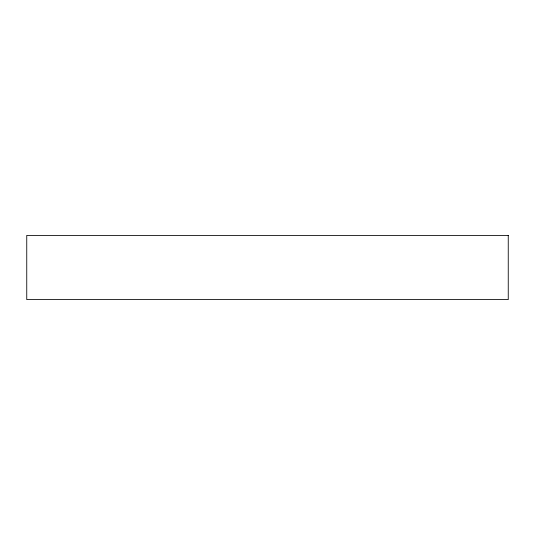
<?xml version="1.0" encoding="UTF-8"?>
<svg xmlns="http://www.w3.org/2000/svg" width="535" height="535" viewBox="0 0 535 535"><rect width="100%" height="100%" fill="white"/><g stroke="black" fill="none" stroke-linecap="round" stroke-linejoin="round"><path stroke-width="0.8" d="M508.25 235.4L26.75 235.4L26.75 299.6L508.25 299.6L508.25 235.4"/></g></svg>
